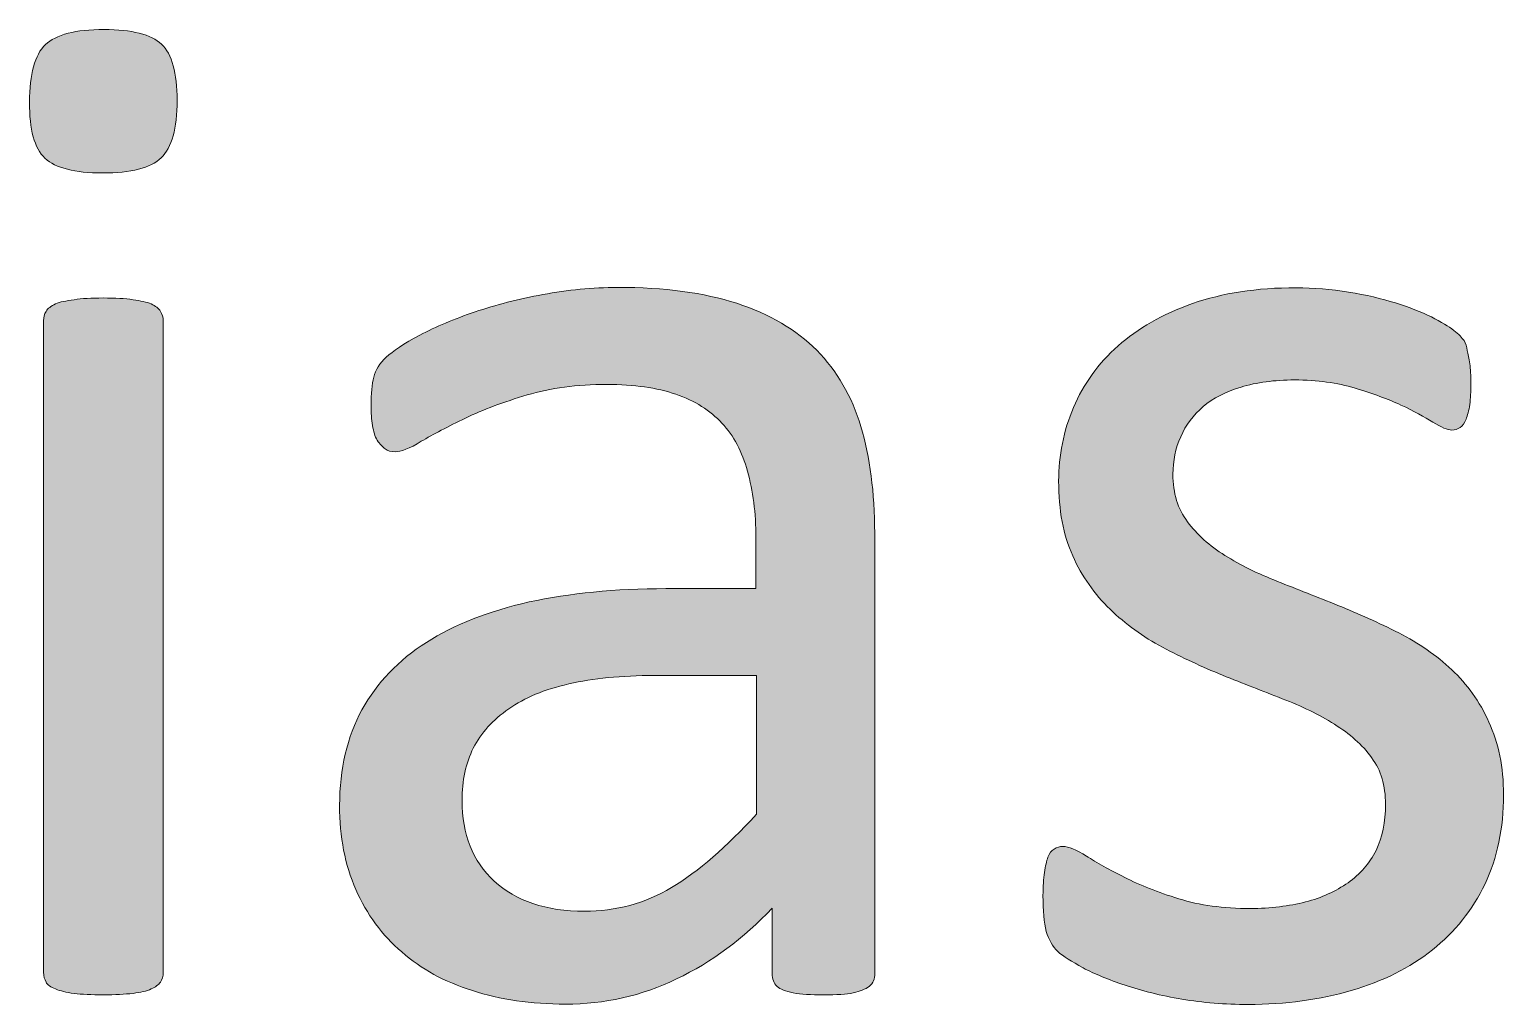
# Model space of a CAD drawing. Header units: inches. Extents: x 247 to 2765, y -1897 to -1110.
# Drawn here: x 1190.636 to 1194.559, y -1566.918 to -1564.324 of the extents above; entities that cross this region are included whole.
import ezdxf

# ---------------------------------------------------------------- set-up
doc = ezdxf.new("R2010")
doc.units = ezdxf.units.IN
doc.header["$MEASUREMENT"] = 0
doc.layers.add('Layer 1', color=7, linetype='Continuous')

# ---------------------------------------------------------------- blocks, each defined once
blk = doc.blocks.new('block 199')
at = {"layer": 'Layer 1', "true_color": 0x010101}
h = blk.add_hatch(color=18, dxfattribs=at)
h.dxf.hatch_style = 2
edge = h.paths.add_edge_path()
edge.add_spline(control_points=[(1191.0293, -1564.5123), (1191.0293, -1564.5874), (1191.0152, -1564.6377), (1190.9869, -1564.6652), (1190.9587, -1564.6928), (1190.9063, -1564.7055), (1190.8308, -1564.7055), (1190.7564, -1564.7055), (1190.7061, -1564.6928), (1190.6775, -1564.6663), (1190.6489, -1564.6397), (1190.6362, -1564.5901), (1190.6362, -1564.5171), (1190.6362, -1564.4427), (1190.6503, -1564.3917), (1190.6786, -1564.3638), (1190.7068, -1564.3376), (1190.7588, -1564.3238), (1190.8346, -1564.3238), (1190.909, -1564.3238), (1190.9593, -1564.3372), (1190.9879, -1564.3627), (1191.0155, -1564.3896), (1191.0293, -1564.4396), (1191.0293, -1564.5123)], knot_values=[0, 0, 0, 0, 1, 1, 1, 2, 2, 2, 3, 3, 3, 4, 4, 4, 5, 5, 5, 6, 6, 6, 7, 7, 7, 8, 8, 8, 8], degree=3, periodic=1)
edge = h.paths.add_edge_path()
edge.add_spline(control_points=[(1190.9921, -1566.8325), (1190.9921, -1566.8429), (1190.9893, -1566.8522), (1190.9848, -1566.8587), (1190.9793, -1566.8659), (1190.9714, -1566.8721), (1190.96, -1566.877), (1190.9483, -1566.8828), (1190.9321, -1566.8859), (1190.9118, -1566.8887), (1190.8901, -1566.8911), (1190.865, -1566.8925), (1190.8319, -1566.8925), (1190.8009, -1566.8925), (1190.7761, -1566.8914), (1190.7547, -1566.8887), (1190.734, -1566.8863), (1190.7182, -1566.8821), (1190.7054, -1566.877), (1190.6934, -1566.8718), (1190.6837, -1566.8663), (1190.6803, -1566.8587), (1190.6762, -1566.8515), (1190.6737, -1566.8432), (1190.6737, -1566.8325), (1190.6737, -1566.8325), (1190.6737, -1565.0983), (1190.6737, -1565.0983), (1190.6737, -1565.0903), (1190.6758, -1565.081), (1190.6803, -1565.0738), (1190.6851, -1565.0662), (1190.6934, -1565.06), (1190.7054, -1565.0538), (1190.7175, -1565.0487), (1190.734, -1565.0459), (1190.7547, -1565.0428), (1190.7761, -1565.0397), (1190.8009, -1565.0383), (1190.8319, -1565.0383), (1190.865, -1565.0383), (1190.8904, -1565.0394), (1190.9118, -1565.0428), (1190.9321, -1565.0456), (1190.9483, -1565.0493), (1190.96, -1565.0538), (1190.9714, -1565.06), (1190.9807, -1565.0655), (1190.9848, -1565.0738), (1190.9897, -1565.0814), (1190.9921, -1565.09), (1190.9921, -1565.0983), (1190.9921, -1565.0983), (1190.9921, -1566.8325), (1190.9921, -1566.8325)], knot_values=[0, 0, 0, 0, 1, 1, 1, 2, 2, 2, 3, 3, 3, 4, 4, 4, 5, 5, 5, 6, 6, 6, 7, 7, 7, 8, 8, 8, 9, 9, 9, 10, 10, 10, 11, 11, 11, 12, 12, 12, 13, 13, 13, 14, 14, 14, 15, 15, 15, 16, 16, 16, 17, 17, 17, 18, 18, 18, 18], degree=3, periodic=1)
h = blk.add_hatch(color=18, dxfattribs=at)
h.dxf.hatch_style = 2
edge = h.paths.add_edge_path()
edge.add_spline(control_points=[(1192.8865, -1566.8353), (1192.8865, -1566.8504), (1192.8814, -1566.8615), (1192.871, -1566.8701), (1192.861, -1566.8773), (1192.8466, -1566.8835), (1192.8287, -1566.8873), (1192.8107, -1566.8911), (1192.7846, -1566.8928), (1192.7498, -1566.8928), (1192.7163, -1566.8928), (1192.6898, -1566.8911), (1192.6688, -1566.8873), (1192.6488, -1566.8835), (1192.6344, -1566.8777), (1192.6261, -1566.8701), (1192.6175, -1566.8622), (1192.613, -1566.8504), (1192.613, -1566.8353), (1192.613, -1566.8353), (1192.613, -1566.662), (1192.613, -1566.662), (1192.5362, -1566.7426), (1192.4528, -1566.8053), (1192.3584, -1566.8504), (1192.2654, -1566.8952), (1192.1669, -1566.9173), (1192.0628, -1566.9173), (1191.9715, -1566.9173), (1191.8888, -1566.9052), (1191.8151, -1566.8814), (1191.741, -1566.858), (1191.6783, -1566.8236), (1191.627, -1566.7784), (1191.5753, -1566.7337), (1191.5336, -1566.6785), (1191.5047, -1566.612), (1191.4761, -1566.5466), (1191.4616, -1566.4725), (1191.4616, -1566.3885), (1191.4616, -1566.2916), (1191.4823, -1566.2062), (1191.5212, -1566.1342), (1191.5612, -1566.0622), (1191.618, -1566.0023), (1191.6928, -1565.9547), (1191.7672, -1565.9068), (1191.8585, -1565.872), (1191.966, -1565.8472), (1192.0738, -1565.8241), (1192.1948, -1565.8117), (1192.3298, -1565.8117), (1192.3298, -1565.8117), (1192.5696, -1565.8117), (1192.5696, -1565.8117), (1192.5696, -1565.8117), (1192.5696, -1565.677), (1192.5696, -1565.677), (1192.5696, -1565.6102), (1192.562, -1565.551), (1192.5472, -1565.4993), (1192.5331, -1565.4479), (1192.5107, -1565.4045), (1192.4793, -1565.3715), (1192.4476, -1565.3374), (1192.4077, -1565.3119), (1192.3563, -1565.2943), (1192.3064, -1565.2771), (1192.2457, -1565.2685), (1192.1727, -1565.2685), (1192.0931, -1565.2685), (1192.0232, -1565.2774), (1191.9605, -1565.2964), (1191.8981, -1565.315), (1191.8437, -1565.3353), (1191.7968, -1565.358), (1191.7497, -1565.3804), (1191.7107, -1565.4011), (1191.679, -1565.4197), (1191.6477, -1565.439), (1191.6242, -1565.4476), (1191.6091, -1565.4476), (1191.5994, -1565.4476), (1191.5895, -1565.4452), (1191.5829, -1565.44), (1191.5753, -1565.4342), (1191.5684, -1565.4273), (1191.5615, -1565.4169), (1191.5557, -1565.4066), (1191.5519, -1565.3942), (1191.5491, -1565.3773), (1191.5464, -1565.3615), (1191.5454, -1565.3436), (1191.5454, -1565.3253), (1191.5454, -1565.2929), (1191.5474, -1565.2678), (1191.5526, -1565.2488), (1191.5574, -1565.2295), (1191.5684, -1565.2123), (1191.5857, -1565.1961), (1191.6032, -1565.1796), (1191.6329, -1565.1596), (1191.6752, -1565.1372), (1191.718, -1565.1148), (1191.7665, -1565.0941), (1191.822, -1565.0755), (1191.8771, -1565.0566), (1191.9374, -1565.0411), (1192.0029, -1565.029), (1192.0694, -1565.0173), (1192.1345, -1565.0101), (1192.2016, -1565.0101), (1192.3264, -1565.0101), (1192.4318, -1565.0242), (1192.5186, -1565.0524), (1192.6061, -1565.0807), (1192.6767, -1565.1224), (1192.7318, -1565.1775), (1192.7846, -1565.2319), (1192.8249, -1565.2998), (1192.8493, -1565.3804), (1192.8728, -1565.4614), (1192.8858, -1565.5558), (1192.8858, -1565.664), (1192.8858, -1565.664), (1192.8858, -1566.8353), (1192.8858, -1566.8353), (1192.8858, -1566.8353), (1192.8865, -1566.8353), (1192.8865, -1566.8353)], knot_values=[0, 0, 0, 0, 1, 1, 1, 2, 2, 2, 3, 3, 3, 4, 4, 4, 5, 5, 5, 6, 6, 6, 7, 7, 7, 8, 8, 8, 9, 9, 9, 10, 10, 10, 11, 11, 11, 12, 12, 12, 13, 13, 13, 14, 14, 14, 15, 15, 15, 16, 16, 16, 17, 17, 17, 18, 18, 18, 19, 19, 19, 20, 20, 20, 21, 21, 21, 22, 22, 22, 23, 23, 23, 24, 24, 24, 25, 25, 25, 26, 26, 26, 27, 27, 27, 28, 28, 28, 29, 29, 29, 30, 30, 30, 31, 31, 31, 32, 32, 32, 33, 33, 33, 34, 34, 34, 35, 35, 35, 36, 36, 36, 37, 37, 37, 38, 38, 38, 39, 39, 39, 40, 40, 40, 41, 41, 41, 42, 42, 42, 43, 43, 43, 43], degree=3, periodic=1)
edge = h.paths.add_edge_path()
edge.add_spline(control_points=[(1192.5713, -1566.0429), (1192.5713, -1566.0429), (1192.2991, -1566.0429), (1192.2991, -1566.0429), (1192.2116, -1566.0429), (1192.1358, -1566.0505), (1192.0718, -1566.0653), (1192.0067, -1566.0801), (1191.9543, -1566.1018), (1191.9119, -1566.1315), (1191.8695, -1566.1611), (1191.8382, -1566.1952), (1191.8175, -1566.2358), (1191.7975, -1566.2755), (1191.7875, -1566.3227), (1191.7875, -1566.3754), (1191.7875, -1566.4653), (1191.8161, -1566.5369), (1191.8733, -1566.5903), (1191.9305, -1566.6427), (1192.0108, -1566.6703), (1192.1135, -1566.6703), (1192.1965, -1566.6703), (1192.2743, -1566.6492), (1192.3453, -1566.6069), (1192.4166, -1566.5645), (1192.4914, -1566.4994), (1192.571, -1566.4122), (1192.571, -1566.4122), (1192.5713, -1566.0429), (1192.5713, -1566.0429), (1192.5713, -1566.0429), (1192.5713, -1566.0429), (1192.5713, -1566.0429)], knot_values=[0, 0, 0, 0, 1, 1, 1, 2, 2, 2, 3, 3, 3, 4, 4, 4, 5, 5, 5, 6, 6, 6, 7, 7, 7, 8, 8, 8, 9, 9, 9, 10, 10, 10, 11, 11, 11, 11], degree=3, periodic=1)
h = blk.add_hatch(color=18, dxfattribs=at)
h.dxf.hatch_style = 2
edge = h.paths.add_edge_path()
edge.add_spline(control_points=[(1194.5595, -1566.3605), (1194.5595, -1566.4491), (1194.5429, -1566.5287), (1194.5102, -1566.5976), (1194.4764, -1566.6668), (1194.4299, -1566.7254), (1194.3703, -1566.7729), (1194.31, -1566.8212), (1194.238, -1566.8563), (1194.1543, -1566.8814), (1194.072, -1566.9052), (1193.9793, -1566.9183), (1193.8801, -1566.9183), (1193.8174, -1566.9183), (1193.7588, -1566.9135), (1193.7037, -1566.9038), (1193.6479, -1566.8949), (1193.5969, -1566.8818), (1193.5521, -1566.867), (1193.508, -1566.8522), (1193.4715, -1566.837), (1193.4405, -1566.8208), (1193.4098, -1566.8039), (1193.3874, -1566.7898), (1193.3733, -1566.7774), (1193.3589, -1566.7643), (1193.3499, -1566.7461), (1193.3423, -1566.7237), (1193.3358, -1566.7002), (1193.3337, -1566.6689), (1193.3337, -1566.6282), (1193.3337, -1566.6048), (1193.3351, -1566.5834), (1193.3375, -1566.5666), (1193.3403, -1566.55), (1193.3434, -1566.5362), (1193.3465, -1566.5266), (1193.3509, -1566.5166), (1193.3554, -1566.5083), (1193.3633, -1566.5046), (1193.3706, -1566.5004), (1193.3785, -1566.4977), (1193.3868, -1566.4977), (1193.4009, -1566.4977), (1193.4226, -1566.5056), (1193.4491, -1566.5232), (1193.477, -1566.5407), (1193.5115, -1566.56), (1193.5514, -1566.58), (1193.5917, -1566.601), (1193.6396, -1566.6196), (1193.6951, -1566.6368), (1193.7502, -1566.6541), (1193.8136, -1566.663), (1193.8856, -1566.663), (1193.9397, -1566.663), (1193.9886, -1566.6561), (1194.032, -1566.6455), (1194.0758, -1566.6341), (1194.113, -1566.6169), (1194.1457, -1566.5941), (1194.1781, -1566.5717), (1194.2026, -1566.5428), (1194.2201, -1566.5083), (1194.2374, -1566.4739), (1194.2453, -1566.4326), (1194.2453, -1566.385), (1194.2453, -1566.3361), (1194.2336, -1566.2951), (1194.2084, -1566.2613), (1194.1836, -1566.2272), (1194.1502, -1566.1979), (1194.1092, -1566.1724), (1194.0689, -1566.147), (1194.022, -1566.1239), (1193.9704, -1566.1046), (1193.9187, -1566.0843), (1193.866, -1566.0639), (1193.8115, -1566.0419), (1193.7568, -1566.0198), (1193.7037, -1565.9947), (1193.6517, -1565.9678), (1193.6004, -1565.9402), (1193.5535, -1565.9058), (1193.5122, -1565.8665), (1193.4712, -1565.8269), (1193.4371, -1565.779), (1193.4129, -1565.7242), (1193.3878, -1565.6691), (1193.3754, -1565.6026), (1193.3754, -1565.5255), (1193.3754, -1565.4579), (1193.3885, -1565.3918), (1193.415, -1565.3294), (1193.4412, -1565.2674), (1193.4812, -1565.2126), (1193.5335, -1565.1658), (1193.5859, -1565.1189), (1193.652, -1565.0814), (1193.732, -1565.0531), (1193.8109, -1565.0252), (1193.9021, -1565.0111), (1194.0076, -1565.0111), (1194.0544, -1565.0111), (1194.1006, -1565.0152), (1194.1471, -1565.0225), (1194.1936, -1565.0301), (1194.2353, -1565.04), (1194.2718, -1565.0514), (1194.309, -1565.0631), (1194.3407, -1565.0755), (1194.3676, -1565.0886), (1194.3934, -1565.1021), (1194.4137, -1565.1141), (1194.4272, -1565.1244), (1194.4406, -1565.1348), (1194.4492, -1565.1444), (1194.4544, -1565.1517), (1194.4589, -1565.1589), (1194.4616, -1565.1679), (1194.463, -1565.1778), (1194.4651, -1565.1871), (1194.4671, -1565.1992), (1194.4696, -1565.2133), (1194.4716, -1565.2275), (1194.4727, -1565.2447), (1194.4727, -1565.265), (1194.4727, -1565.2871), (1194.4716, -1565.3057), (1194.4696, -1565.3219), (1194.4675, -1565.3377), (1194.4634, -1565.3511), (1194.4599, -1565.3608), (1194.4558, -1565.3711), (1194.4499, -1565.379), (1194.4437, -1565.3828), (1194.4368, -1565.3877), (1194.4303, -1565.3897), (1194.4217, -1565.3897), (1194.411, -1565.3897), (1194.3934, -1565.3825), (1194.3714, -1565.3684), (1194.3493, -1565.3546), (1194.3207, -1565.3394), (1194.2866, -1565.3232), (1194.2518, -1565.3074), (1194.2112, -1565.2922), (1194.1643, -1565.2781), (1194.1171, -1565.264), (1194.0637, -1565.2564), (1194.0034, -1565.2564), (1193.9497, -1565.2564), (1193.9018, -1565.2629), (1193.8608, -1565.2753), (1193.8205, -1565.2874), (1193.7857, -1565.305), (1193.7602, -1565.327), (1193.7344, -1565.3494), (1193.7134, -1565.3763), (1193.7003, -1565.4076), (1193.6865, -1565.4383), (1193.6796, -1565.4721), (1193.6796, -1565.5072), (1193.6796, -1565.5578), (1193.6923, -1565.5999), (1193.7182, -1565.6336), (1193.743, -1565.6674), (1193.7771, -1565.6974), (1193.8181, -1565.7232), (1193.8584, -1565.7487), (1193.9056, -1565.7721), (1193.958, -1565.7925), (1194.0103, -1565.8131), (1194.0641, -1565.8341), (1194.1188, -1565.8562), (1194.1733, -1565.8782), (1194.2274, -1565.9024), (1194.2808, -1565.9296), (1194.3335, -1565.9564), (1194.3814, -1565.9892), (1194.4217, -1566.0274), (1194.4623, -1566.0653), (1194.4964, -1566.1122), (1194.5205, -1566.1666), (1194.5467, -1566.2224), (1194.5595, -1566.2858), (1194.5595, -1566.3605)], knot_values=[0, 0, 0, 0, 1, 1, 1, 2, 2, 2, 3, 3, 3, 4, 4, 4, 5, 5, 5, 6, 6, 6, 7, 7, 7, 8, 8, 8, 9, 9, 9, 10, 10, 10, 11, 11, 11, 12, 12, 12, 13, 13, 13, 14, 14, 14, 15, 15, 15, 16, 16, 16, 17, 17, 17, 18, 18, 18, 19, 19, 19, 20, 20, 20, 21, 21, 21, 22, 22, 22, 23, 23, 23, 24, 24, 24, 25, 25, 25, 26, 26, 26, 27, 27, 27, 28, 28, 28, 29, 29, 29, 30, 30, 30, 31, 31, 31, 32, 32, 32, 33, 33, 33, 34, 34, 34, 35, 35, 35, 36, 36, 36, 37, 37, 37, 38, 38, 38, 39, 39, 39, 40, 40, 40, 41, 41, 41, 42, 42, 42, 43, 43, 43, 44, 44, 44, 45, 45, 45, 46, 46, 46, 47, 47, 47, 48, 48, 48, 49, 49, 49, 50, 50, 50, 51, 51, 51, 52, 52, 52, 53, 53, 53, 54, 54, 54, 55, 55, 55, 56, 56, 56, 57, 57, 57, 58, 58, 58, 59, 59, 59, 60, 60, 60, 61, 61, 61, 62, 62, 62, 62], degree=3, periodic=1)
at = {"layer": 'Layer 1', "lineweight": 0}
for points, knots in [([(1191.0293, -1564.5123), (1191.0293, -1564.5874), (1191.0152, -1564.6377), (1190.9869, -1564.6652), (1190.9587, -1564.6928), (1190.9063, -1564.7055), (1190.8308, -1564.7055), (1190.7564, -1564.7055), (1190.7061, -1564.6928), (1190.6775, -1564.6663), (1190.6489, -1564.6397), (1190.6362, -1564.5901), (1190.6362, -1564.5171), (1190.6362, -1564.4427), (1190.6503, -1564.3917), (1190.6786, -1564.3638), (1190.7068, -1564.3376), (1190.7588, -1564.3238), (1190.8346, -1564.3238), (1190.909, -1564.3238), (1190.9593, -1564.3372), (1190.9879, -1564.3627), (1191.0155, -1564.3896), (1191.0293, -1564.4396), (1191.0293, -1564.5123)], [0, 0, 0, 0, 1, 1, 1, 2, 2, 2, 3, 3, 3, 4, 4, 4, 5, 5, 5, 6, 6, 6, 7, 7, 7, 8, 8, 8, 8]), ([(1192.8865, -1566.8353), (1192.8865, -1566.8504), (1192.8814, -1566.8615), (1192.871, -1566.8701), (1192.861, -1566.8773), (1192.8466, -1566.8835), (1192.8287, -1566.8873), (1192.8107, -1566.8911), (1192.7846, -1566.8928), (1192.7498, -1566.8928), (1192.7163, -1566.8928), (1192.6898, -1566.8911), (1192.6688, -1566.8873), (1192.6488, -1566.8835), (1192.6344, -1566.8777), (1192.6261, -1566.8701), (1192.6175, -1566.8622), (1192.613, -1566.8504), (1192.613, -1566.8353), (1192.613, -1566.8353), (1192.613, -1566.662), (1192.613, -1566.662), (1192.5362, -1566.7426), (1192.4528, -1566.8053), (1192.3584, -1566.8504), (1192.2654, -1566.8952), (1192.1669, -1566.9173), (1192.0628, -1566.9173), (1191.9715, -1566.9173), (1191.8888, -1566.9052), (1191.8151, -1566.8814), (1191.741, -1566.858), (1191.6783, -1566.8236), (1191.627, -1566.7784), (1191.5753, -1566.7337), (1191.5336, -1566.6785), (1191.5047, -1566.612), (1191.4761, -1566.5466), (1191.4616, -1566.4725), (1191.4616, -1566.3885), (1191.4616, -1566.2916), (1191.4823, -1566.2062), (1191.5212, -1566.1342), (1191.5612, -1566.0622), (1191.618, -1566.0023), (1191.6928, -1565.9547), (1191.7672, -1565.9068), (1191.8585, -1565.872), (1191.966, -1565.8472), (1192.0738, -1565.8241), (1192.1948, -1565.8117), (1192.3298, -1565.8117), (1192.3298, -1565.8117), (1192.5696, -1565.8117), (1192.5696, -1565.8117), (1192.5696, -1565.8117), (1192.5696, -1565.677), (1192.5696, -1565.677), (1192.5696, -1565.6102), (1192.562, -1565.551), (1192.5472, -1565.4993), (1192.5331, -1565.4479), (1192.5107, -1565.4045), (1192.4793, -1565.3715), (1192.4476, -1565.3374), (1192.4077, -1565.3119), (1192.3563, -1565.2943), (1192.3064, -1565.2771), (1192.2457, -1565.2685), (1192.1727, -1565.2685), (1192.0931, -1565.2685), (1192.0232, -1565.2774), (1191.9605, -1565.2964), (1191.8981, -1565.315), (1191.8437, -1565.3353), (1191.7968, -1565.358), (1191.7497, -1565.3804), (1191.7107, -1565.4011), (1191.679, -1565.4197), (1191.6477, -1565.439), (1191.6242, -1565.4476), (1191.6091, -1565.4476), (1191.5994, -1565.4476), (1191.5895, -1565.4452), (1191.5829, -1565.44), (1191.5753, -1565.4342), (1191.5684, -1565.4273), (1191.5615, -1565.4169), (1191.5557, -1565.4066), (1191.5519, -1565.3942), (1191.5491, -1565.3773), (1191.5464, -1565.3615), (1191.5454, -1565.3436), (1191.5454, -1565.3253), (1191.5454, -1565.2929), (1191.5474, -1565.2678), (1191.5526, -1565.2488), (1191.5574, -1565.2295), (1191.5684, -1565.2123), (1191.5857, -1565.1961), (1191.6032, -1565.1796), (1191.6329, -1565.1596), (1191.6752, -1565.1372), (1191.718, -1565.1148), (1191.7665, -1565.0941), (1191.822, -1565.0755), (1191.8771, -1565.0566), (1191.9374, -1565.0411), (1192.0029, -1565.029), (1192.0694, -1565.0173), (1192.1345, -1565.0101), (1192.2016, -1565.0101), (1192.3264, -1565.0101), (1192.4318, -1565.0242), (1192.5186, -1565.0524), (1192.6061, -1565.0807), (1192.6767, -1565.1224), (1192.7318, -1565.1775), (1192.7846, -1565.2319), (1192.8249, -1565.2998), (1192.8493, -1565.3804), (1192.8728, -1565.4614), (1192.8858, -1565.5558), (1192.8858, -1565.664), (1192.8858, -1565.664), (1192.8858, -1566.8353), (1192.8858, -1566.8353), (1192.8858, -1566.8353), (1192.8865, -1566.8353), (1192.8865, -1566.8353)], [0, 0, 0, 0, 1, 1, 1, 2, 2, 2, 3, 3, 3, 4, 4, 4, 5, 5, 5, 6, 6, 6, 7, 7, 7, 8, 8, 8, 9, 9, 9, 10, 10, 10, 11, 11, 11, 12, 12, 12, 13, 13, 13, 14, 14, 14, 15, 15, 15, 16, 16, 16, 17, 17, 17, 18, 18, 18, 19, 19, 19, 20, 20, 20, 21, 21, 21, 22, 22, 22, 23, 23, 23, 24, 24, 24, 25, 25, 25, 26, 26, 26, 27, 27, 27, 28, 28, 28, 29, 29, 29, 30, 30, 30, 31, 31, 31, 32, 32, 32, 33, 33, 33, 34, 34, 34, 35, 35, 35, 36, 36, 36, 37, 37, 37, 38, 38, 38, 39, 39, 39, 40, 40, 40, 41, 41, 41, 42, 42, 42, 43, 43, 43, 43]), ([(1194.5595, -1566.3605), (1194.5595, -1566.4491), (1194.5429, -1566.5287), (1194.5102, -1566.5976), (1194.4764, -1566.6668), (1194.4299, -1566.7254), (1194.3703, -1566.7729), (1194.31, -1566.8212), (1194.238, -1566.8563), (1194.1543, -1566.8814), (1194.072, -1566.9052), (1193.9793, -1566.9183), (1193.8801, -1566.9183), (1193.8174, -1566.9183), (1193.7588, -1566.9135), (1193.7037, -1566.9038), (1193.6479, -1566.8949), (1193.5969, -1566.8818), (1193.5521, -1566.867), (1193.508, -1566.8522), (1193.4715, -1566.837), (1193.4405, -1566.8208), (1193.4098, -1566.8039), (1193.3874, -1566.7898), (1193.3733, -1566.7774), (1193.3589, -1566.7643), (1193.3499, -1566.7461), (1193.3423, -1566.7237), (1193.3358, -1566.7002), (1193.3337, -1566.6689), (1193.3337, -1566.6282), (1193.3337, -1566.6048), (1193.3351, -1566.5834), (1193.3375, -1566.5666), (1193.3403, -1566.55), (1193.3434, -1566.5362), (1193.3465, -1566.5266), (1193.3509, -1566.5166), (1193.3554, -1566.5083), (1193.3633, -1566.5046), (1193.3706, -1566.5004), (1193.3785, -1566.4977), (1193.3868, -1566.4977), (1193.4009, -1566.4977), (1193.4226, -1566.5056), (1193.4491, -1566.5232), (1193.477, -1566.5407), (1193.5115, -1566.56), (1193.5514, -1566.58), (1193.5917, -1566.601), (1193.6396, -1566.6196), (1193.6951, -1566.6368), (1193.7502, -1566.6541), (1193.8136, -1566.663), (1193.8856, -1566.663), (1193.9397, -1566.663), (1193.9886, -1566.6561), (1194.032, -1566.6455), (1194.0758, -1566.6341), (1194.113, -1566.6169), (1194.1457, -1566.5941), (1194.1781, -1566.5717), (1194.2026, -1566.5428), (1194.2201, -1566.5083), (1194.2374, -1566.4739), (1194.2453, -1566.4326), (1194.2453, -1566.385), (1194.2453, -1566.3361), (1194.2336, -1566.2951), (1194.2084, -1566.2613), (1194.1836, -1566.2272), (1194.1502, -1566.1979), (1194.1092, -1566.1724), (1194.0689, -1566.147), (1194.022, -1566.1239), (1193.9704, -1566.1046), (1193.9187, -1566.0843), (1193.866, -1566.0639), (1193.8115, -1566.0419), (1193.7568, -1566.0198), (1193.7037, -1565.9947), (1193.6517, -1565.9678), (1193.6004, -1565.9402), (1193.5535, -1565.9058), (1193.5122, -1565.8665), (1193.4712, -1565.8269), (1193.4371, -1565.779), (1193.4129, -1565.7242), (1193.3878, -1565.6691), (1193.3754, -1565.6026), (1193.3754, -1565.5255), (1193.3754, -1565.4579), (1193.3885, -1565.3918), (1193.415, -1565.3294), (1193.4412, -1565.2674), (1193.4812, -1565.2126), (1193.5335, -1565.1658), (1193.5859, -1565.1189), (1193.652, -1565.0814), (1193.732, -1565.0531), (1193.8109, -1565.0252), (1193.9021, -1565.0111), (1194.0076, -1565.0111), (1194.0544, -1565.0111), (1194.1006, -1565.0152), (1194.1471, -1565.0225), (1194.1936, -1565.0301), (1194.2353, -1565.04), (1194.2718, -1565.0514), (1194.309, -1565.0631), (1194.3407, -1565.0755), (1194.3676, -1565.0886), (1194.3934, -1565.1021), (1194.4137, -1565.1141), (1194.4272, -1565.1244), (1194.4406, -1565.1348), (1194.4492, -1565.1444), (1194.4544, -1565.1517), (1194.4589, -1565.1589), (1194.4616, -1565.1679), (1194.463, -1565.1778), (1194.4651, -1565.1871), (1194.4671, -1565.1992), (1194.4696, -1565.2133), (1194.4716, -1565.2275), (1194.4727, -1565.2447), (1194.4727, -1565.265), (1194.4727, -1565.2871), (1194.4716, -1565.3057), (1194.4696, -1565.3219), (1194.4675, -1565.3377), (1194.4634, -1565.3511), (1194.4599, -1565.3608), (1194.4558, -1565.3711), (1194.4499, -1565.379), (1194.4437, -1565.3828), (1194.4368, -1565.3877), (1194.4303, -1565.3897), (1194.4217, -1565.3897), (1194.411, -1565.3897), (1194.3934, -1565.3825), (1194.3714, -1565.3684), (1194.3493, -1565.3546), (1194.3207, -1565.3394), (1194.2866, -1565.3232), (1194.2518, -1565.3074), (1194.2112, -1565.2922), (1194.1643, -1565.2781), (1194.1171, -1565.264), (1194.0637, -1565.2564), (1194.0034, -1565.2564), (1193.9497, -1565.2564), (1193.9018, -1565.2629), (1193.8608, -1565.2753), (1193.8205, -1565.2874), (1193.7857, -1565.305), (1193.7602, -1565.327), (1193.7344, -1565.3494), (1193.7134, -1565.3763), (1193.7003, -1565.4076), (1193.6865, -1565.4383), (1193.6796, -1565.4721), (1193.6796, -1565.5072), (1193.6796, -1565.5578), (1193.6923, -1565.5999), (1193.7182, -1565.6336), (1193.743, -1565.6674), (1193.7771, -1565.6974), (1193.8181, -1565.7232), (1193.8584, -1565.7487), (1193.9056, -1565.7721), (1193.958, -1565.7925), (1194.0103, -1565.8131), (1194.0641, -1565.8341), (1194.1188, -1565.8562), (1194.1733, -1565.8782), (1194.2274, -1565.9024), (1194.2808, -1565.9296), (1194.3335, -1565.9564), (1194.3814, -1565.9892), (1194.4217, -1566.0274), (1194.4623, -1566.0653), (1194.4964, -1566.1122), (1194.5205, -1566.1666), (1194.5467, -1566.2224), (1194.5595, -1566.2858), (1194.5595, -1566.3605)], [0, 0, 0, 0, 1, 1, 1, 2, 2, 2, 3, 3, 3, 4, 4, 4, 5, 5, 5, 6, 6, 6, 7, 7, 7, 8, 8, 8, 9, 9, 9, 10, 10, 10, 11, 11, 11, 12, 12, 12, 13, 13, 13, 14, 14, 14, 15, 15, 15, 16, 16, 16, 17, 17, 17, 18, 18, 18, 19, 19, 19, 20, 20, 20, 21, 21, 21, 22, 22, 22, 23, 23, 23, 24, 24, 24, 25, 25, 25, 26, 26, 26, 27, 27, 27, 28, 28, 28, 29, 29, 29, 30, 30, 30, 31, 31, 31, 32, 32, 32, 33, 33, 33, 34, 34, 34, 35, 35, 35, 36, 36, 36, 37, 37, 37, 38, 38, 38, 39, 39, 39, 40, 40, 40, 41, 41, 41, 42, 42, 42, 43, 43, 43, 44, 44, 44, 45, 45, 45, 46, 46, 46, 47, 47, 47, 48, 48, 48, 49, 49, 49, 50, 50, 50, 51, 51, 51, 52, 52, 52, 53, 53, 53, 54, 54, 54, 55, 55, 55, 56, 56, 56, 57, 57, 57, 58, 58, 58, 59, 59, 59, 60, 60, 60, 61, 61, 61, 62, 62, 62, 62]), ([(1190.9921, -1566.8325), (1190.9921, -1566.8429), (1190.9893, -1566.8522), (1190.9848, -1566.8587), (1190.9793, -1566.8659), (1190.9714, -1566.8721), (1190.96, -1566.877), (1190.9483, -1566.8828), (1190.9321, -1566.8859), (1190.9118, -1566.8887), (1190.8901, -1566.8911), (1190.865, -1566.8925), (1190.8319, -1566.8925), (1190.8009, -1566.8925), (1190.7761, -1566.8914), (1190.7547, -1566.8887), (1190.734, -1566.8863), (1190.7182, -1566.8821), (1190.7054, -1566.877), (1190.6934, -1566.8718), (1190.6837, -1566.8663), (1190.6803, -1566.8587), (1190.6762, -1566.8515), (1190.6737, -1566.8432), (1190.6737, -1566.8325), (1190.6737, -1566.8325), (1190.6737, -1565.0983), (1190.6737, -1565.0983), (1190.6737, -1565.0903), (1190.6758, -1565.081), (1190.6803, -1565.0738), (1190.6851, -1565.0662), (1190.6934, -1565.06), (1190.7054, -1565.0538), (1190.7175, -1565.0487), (1190.734, -1565.0459), (1190.7547, -1565.0428), (1190.7761, -1565.0397), (1190.8009, -1565.0383), (1190.8319, -1565.0383), (1190.865, -1565.0383), (1190.8904, -1565.0394), (1190.9118, -1565.0428), (1190.9321, -1565.0456), (1190.9483, -1565.0493), (1190.96, -1565.0538), (1190.9714, -1565.06), (1190.9807, -1565.0655), (1190.9848, -1565.0738), (1190.9897, -1565.0814), (1190.9921, -1565.09), (1190.9921, -1565.0983), (1190.9921, -1565.0983), (1190.9921, -1566.8325), (1190.9921, -1566.8325)], [0, 0, 0, 0, 1, 1, 1, 2, 2, 2, 3, 3, 3, 4, 4, 4, 5, 5, 5, 6, 6, 6, 7, 7, 7, 8, 8, 8, 9, 9, 9, 10, 10, 10, 11, 11, 11, 12, 12, 12, 13, 13, 13, 14, 14, 14, 15, 15, 15, 16, 16, 16, 17, 17, 17, 18, 18, 18, 18]), ([(1192.5713, -1566.0429), (1192.5713, -1566.0429), (1192.2991, -1566.0429), (1192.2991, -1566.0429), (1192.2116, -1566.0429), (1192.1358, -1566.0505), (1192.0718, -1566.0653), (1192.0067, -1566.0801), (1191.9543, -1566.1018), (1191.9119, -1566.1315), (1191.8695, -1566.1611), (1191.8382, -1566.1952), (1191.8175, -1566.2358), (1191.7975, -1566.2755), (1191.7875, -1566.3227), (1191.7875, -1566.3754), (1191.7875, -1566.4653), (1191.8161, -1566.5369), (1191.8733, -1566.5903), (1191.9305, -1566.6427), (1192.0108, -1566.6703), (1192.1135, -1566.6703), (1192.1965, -1566.6703), (1192.2743, -1566.6492), (1192.3453, -1566.6069), (1192.4166, -1566.5645), (1192.4914, -1566.4994), (1192.571, -1566.4122), (1192.571, -1566.4122), (1192.5713, -1566.0429), (1192.5713, -1566.0429), (1192.5713, -1566.0429), (1192.5713, -1566.0429), (1192.5713, -1566.0429)], [0, 0, 0, 0, 1, 1, 1, 2, 2, 2, 3, 3, 3, 4, 4, 4, 5, 5, 5, 6, 6, 6, 7, 7, 7, 8, 8, 8, 9, 9, 9, 10, 10, 10, 11, 11, 11, 11])]:
    blk.add_open_spline(points, degree=3, knots=knots, dxfattribs=at)
blk = doc.blocks.new('block 193')
at = {"layer": 'Layer 1'}
blk.add_blockref('block 199', (0, 0), dxfattribs=at)

msp = doc.modelspace()

# ---------------------------------------------------------------- block references
at = {"layer": 'Layer 1'}
msp.add_blockref('block 193', (0, 0), dxfattribs=at)

doc.saveas('drawing.dxf')
